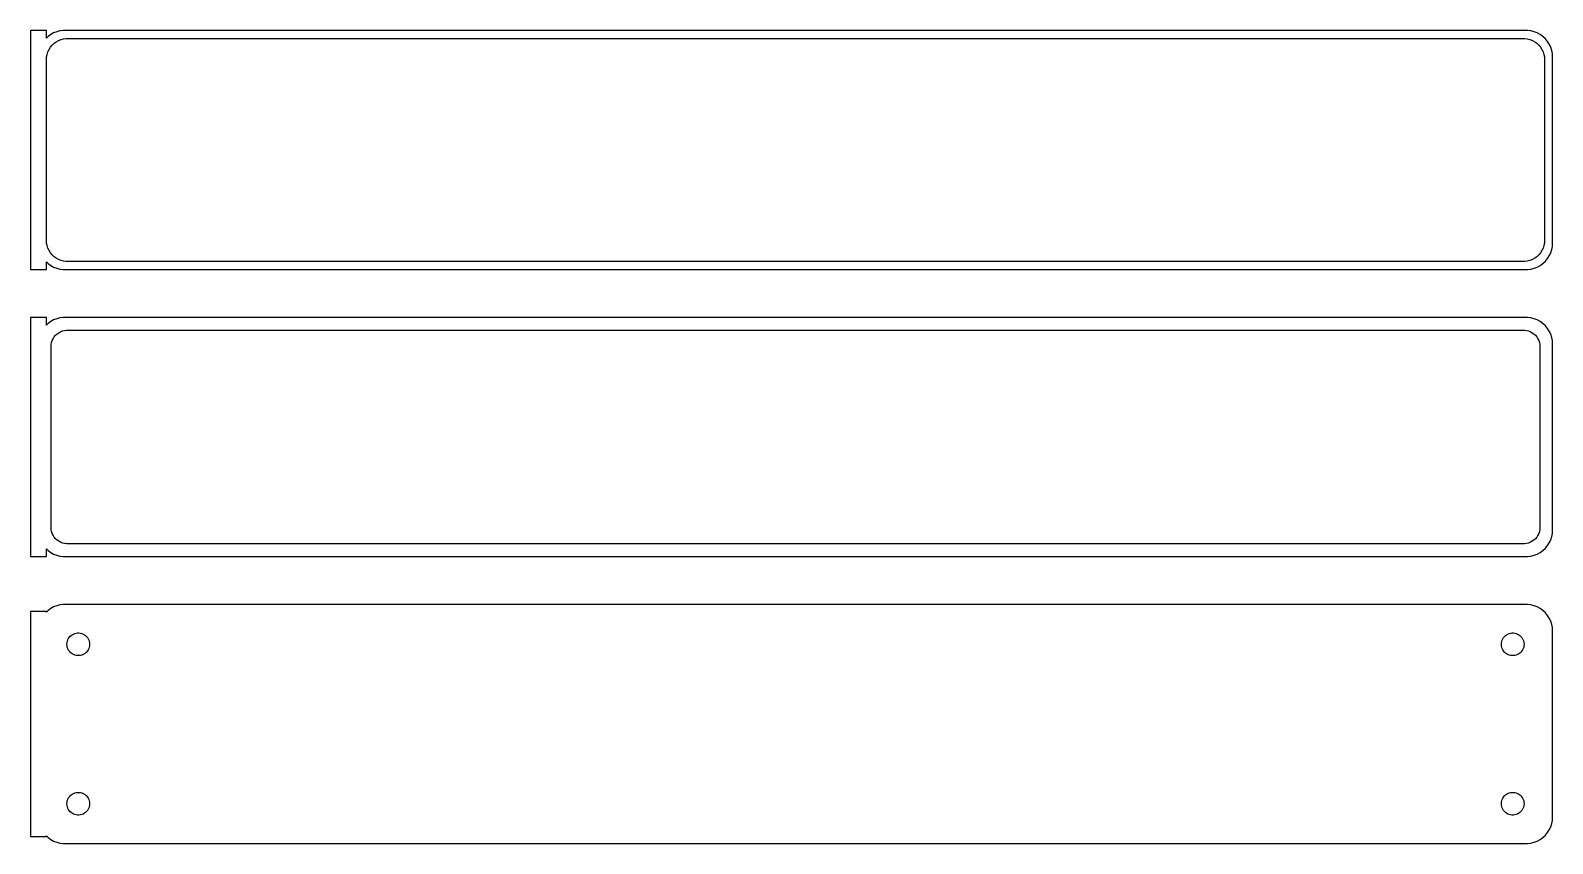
# Model space of a CAD drawing. Header units: metres. Extents: x -144 to 142, y 140 to 292.
import ezdxf

# ---------------------------------------------------------------- set-up
doc = ezdxf.new("R2010")
doc.units = ezdxf.units.M

msp = doc.modelspace()

# ---------------------------------------------------------------- linework, layer by layer
for p, q in [((-141, 292.49), (-144, 292.49)), ((-144, 292.49), (-144, 247.51)), ((-141, 291.059), (-141, 292.49)), ((-139.045, 292.255), (-139.629, 292.024)), ((-138.437, 292.411), (-139.045, 292.255)), ((-137.814, 292.49), (-138.437, 292.411)), ((137.814, 292.49), (-137.814, 292.49)), ((138.437, 292.411), (137.814, 292.49)), ((139.045, 292.255), (138.437, 292.411)), ((139.629, 292.024), (139.045, 292.255)), ((-140.687, 291.353), (-141, 291.059)), ((-140.179, 291.722), (-140.687, 291.353)), ((-140.236, 289.351), (-139.916, 289.738)), ((-139.629, 292.024), (-140.179, 291.722)), ((-139.916, 289.738), (-139.55, 290.082)), ((-139.55, 290.082), (-139.143, 290.377)), ((-139.143, 290.377), (-138.703, 290.619)), ((-138.703, 290.619), (-138.236, 290.804)), ((-138.236, 290.804), (-137.75, 290.929)), ((-137.75, 290.929), (-137.251, 290.992)), ((-137.251, 290.992), (137.251, 290.992)), ((137.251, 290.992), (137.75, 290.929)), ((137.75, 290.929), (138.236, 290.804)), ((138.236, 290.804), (138.703, 290.619)), ((138.703, 290.619), (139.143, 290.377)), ((139.143, 290.377), (139.55, 290.082)), ((139.55, 290.082), (139.916, 289.738)), ((140.179, 291.722), (139.629, 292.024)), ((139.916, 289.738), (140.236, 289.351)), ((140.687, 291.353), (140.179, 291.722)), ((141.145, 290.923), (140.687, 291.353)), ((141.545, 290.439), (141.145, 290.923)), ((141.882, 289.909), (141.545, 290.439)), ((142.149, 289.341), (141.882, 289.909)), ((-141, 287), (-140.968, 287.501)), ((-141, 253), (-141, 287)), ((-140.968, 287.501), (-140.874, 287.995)), ((-140.874, 287.995), (-140.719, 288.472)), ((-140.719, 288.472), (-140.505, 288.927)), ((-140.505, 288.927), (-140.236, 289.351)), ((140.236, 289.351), (140.505, 288.927)), ((140.505, 288.927), (140.719, 288.472)), ((140.719, 288.472), (140.874, 287.995)), ((140.874, 287.995), (140.968, 287.501)), ((140.968, 287.501), (141, 287)), ((141, 287), (141, 253)), ((142.343, 288.743), (142.149, 289.341)), ((142.461, 288.127), (142.343, 288.743)), ((142.5, 287.5), (142.461, 288.127)), ((142.5, 252.5), (142.5, 287.5)), ((-140.968, 252.499), (-141, 253)), ((-140.874, 252.005), (-140.968, 252.499)), ((140.968, 252.499), (140.874, 252.005)), ((141, 253), (140.968, 252.499)), ((142.461, 251.873), (142.5, 252.5)), ((-140.719, 251.528), (-140.874, 252.005)), ((-140.505, 251.073), (-140.719, 251.528)), ((-140.236, 250.649), (-140.505, 251.073)), ((-139.916, 250.262), (-140.236, 250.649)), ((-139.55, 249.918), (-139.916, 250.262)), ((-139.143, 249.623), (-139.55, 249.918)), ((-138.703, 249.381), (-139.143, 249.623)), ((-138.236, 249.196), (-138.703, 249.381)), ((138.703, 249.381), (138.236, 249.196)), ((139.143, 249.623), (138.703, 249.381)), ((139.55, 249.918), (139.143, 249.623)), ((139.916, 250.262), (139.55, 249.918)), ((140.236, 250.649), (139.916, 250.262)), ((140.505, 251.073), (140.236, 250.649)), ((140.719, 251.528), (140.505, 251.073)), ((140.874, 252.005), (140.719, 251.528)), ((141.145, 249.077), (141.545, 249.561)), ((141.545, 249.561), (141.882, 250.091)), ((141.882, 250.091), (142.149, 250.659)), ((142.149, 250.659), (142.343, 251.257)), ((142.343, 251.257), (142.461, 251.873)), ((-144, 247.51), (-141, 247.51)), ((-141, 248.941), (-140.687, 248.647)), ((-141, 247.51), (-141, 248.941)), ((-140.687, 248.647), (-140.179, 248.278)), ((-140.179, 248.278), (-139.629, 247.976)), ((-139.629, 247.976), (-139.045, 247.745)), ((-139.045, 247.745), (-138.437, 247.589)), ((-138.437, 247.589), (-137.814, 247.51)), ((-137.75, 249.071), (-138.236, 249.196)), ((-137.814, 247.51), (137.814, 247.51)), ((-137.251, 249.008), (-137.75, 249.071)), ((137.251, 249.008), (-137.251, 249.008)), ((137.75, 249.071), (137.251, 249.008)), ((138.236, 249.196), (137.75, 249.071)), ((137.814, 247.51), (138.437, 247.589)), ((138.437, 247.589), (139.045, 247.745)), ((139.045, 247.745), (139.629, 247.976)), ((139.629, 247.976), (140.179, 248.278)), ((140.179, 248.278), (140.687, 248.647)), ((140.687, 248.647), (141.145, 249.077)), ((-141, 238.479), (-144, 238.479)), ((-144, 238.479), (-144, 193.521)), ((-141, 237.059), (-141, 238.479)), ((-139.629, 238.024), (-140.179, 237.722)), ((-139.045, 238.255), (-139.629, 238.024)), ((-138.437, 238.411), (-139.045, 238.255)), ((-137.814, 238.49), (-138.437, 238.411)), ((137.814, 238.49), (-137.814, 238.49)), ((138.437, 238.411), (137.814, 238.49)), ((139.045, 238.255), (138.437, 238.411)), ((139.629, 238.024), (139.045, 238.255)), ((140.179, 237.722), (139.629, 238.024)), ((-140.687, 237.353), (-141, 237.059)), ((-140.179, 237.722), (-140.687, 237.353)), ((-139.518, 234.83), (-139.269, 235.131)), ((-139.269, 235.131), (-138.984, 235.399)), ((-138.984, 235.399), (-138.668, 235.628)), ((-138.668, 235.628), (-138.325, 235.817)), ((-138.325, 235.817), (-137.962, 235.961)), ((-137.962, 235.961), (-137.583, 236.058)), ((-137.583, 236.058), (-137.195, 236.107)), ((-137.195, 236.107), (137.195, 236.107)), ((137.195, 236.107), (137.583, 236.058)), ((137.583, 236.058), (137.962, 235.961)), ((137.962, 235.961), (138.325, 235.817)), ((138.325, 235.817), (138.668, 235.628)), ((138.668, 235.628), (138.984, 235.399)), ((138.984, 235.399), (139.269, 235.131)), ((139.269, 235.131), (139.518, 234.83)), ((140.687, 237.353), (140.179, 237.722)), ((141.145, 236.923), (140.687, 237.353)), ((141.545, 236.439), (141.145, 236.923)), ((141.882, 235.909), (141.545, 236.439)), ((142.149, 235.341), (141.882, 235.909)), ((142.343, 234.743), (142.149, 235.341)), ((-140.113, 233), (-140.088, 233.39)), ((-140.113, 199), (-140.113, 233)), ((-140.088, 233.39), (-140.015, 233.774)), ((-140.015, 233.774), (-139.894, 234.146)), ((-139.894, 234.146), (-139.728, 234.5)), ((-139.728, 234.5), (-139.518, 234.83)), ((139.518, 234.83), (139.728, 234.5)), ((139.728, 234.5), (139.894, 234.146)), ((139.894, 234.146), (140.015, 233.774)), ((140.015, 233.774), (140.088, 233.39)), ((140.088, 233.39), (140.113, 233)), ((140.113, 233), (140.113, 199)), ((142.461, 234.127), (142.343, 234.743)), ((142.5, 233.5), (142.461, 234.127)), ((142.5, 198.5), (142.5, 233.5)), ((-140.088, 198.61), (-140.113, 199)), ((-140.015, 198.226), (-140.088, 198.61)), ((-139.894, 197.854), (-140.015, 198.226)), ((-139.728, 197.5), (-139.894, 197.854)), ((139.894, 197.854), (139.728, 197.5)), ((140.015, 198.226), (139.894, 197.854)), ((140.088, 198.61), (140.015, 198.226)), ((140.113, 199), (140.088, 198.61)), ((142.343, 197.257), (142.461, 197.873)), ((142.461, 197.873), (142.5, 198.5)), ((-141, 193.521), (-141, 194.941)), ((-141, 194.941), (-140.687, 194.647)), ((-139.518, 197.17), (-139.728, 197.5)), ((-139.269, 196.869), (-139.518, 197.17)), ((-138.984, 196.601), (-139.269, 196.869)), ((-138.668, 196.372), (-138.984, 196.601)), ((-138.325, 196.183), (-138.668, 196.372)), ((-137.962, 196.039), (-138.325, 196.183)), ((-137.583, 195.942), (-137.962, 196.039)), ((-137.195, 195.893), (-137.583, 195.942)), ((137.195, 195.893), (-137.195, 195.893)), ((137.583, 195.942), (137.195, 195.893)), ((137.962, 196.039), (137.583, 195.942)), ((138.325, 196.183), (137.962, 196.039)), ((138.668, 196.372), (138.325, 196.183)), ((138.984, 196.601), (138.668, 196.372)), ((139.269, 196.869), (138.984, 196.601)), ((139.518, 197.17), (139.269, 196.869)), ((139.728, 197.5), (139.518, 197.17)), ((140.687, 194.647), (141.145, 195.077)), ((141.145, 195.077), (141.545, 195.561)), ((141.545, 195.561), (141.882, 196.091)), ((141.882, 196.091), (142.149, 196.659)), ((142.149, 196.659), (142.343, 197.257)), ((-144, 193.521), (-141, 193.521)), ((-140.687, 194.647), (-140.179, 194.278)), ((-140.179, 194.278), (-139.629, 193.976)), ((-139.629, 193.976), (-139.045, 193.745)), ((-139.045, 193.745), (-138.437, 193.589)), ((-138.437, 193.589), (-137.814, 193.51)), ((-137.814, 193.51), (137.814, 193.51)), ((137.814, 193.51), (138.437, 193.589)), ((138.437, 193.589), (139.045, 193.745)), ((139.045, 193.745), (139.629, 193.976)), ((139.629, 193.976), (140.179, 194.278)), ((140.179, 194.278), (140.687, 194.647)), ((-140.179, 183.722), (-140.687, 183.353)), ((-139.629, 184.024), (-140.179, 183.722)), ((-139.045, 184.255), (-139.629, 184.024)), ((-138.437, 184.411), (-139.045, 184.255)), ((-137.814, 184.49), (-138.437, 184.411)), ((137.814, 184.49), (-137.814, 184.49)), ((138.437, 184.411), (137.814, 184.49)), ((139.045, 184.255), (138.437, 184.411)), ((139.629, 184.024), (139.045, 184.255)), ((140.179, 183.722), (139.629, 184.024)), ((140.687, 183.353), (140.179, 183.722)), ((-141, 183.153), (-144, 183.153)), ((-144, 183.153), (-144, 140.847)), ((-140.687, 183.353), (-141, 183.059)), ((-141, 183.059), (-141, 183.153)), ((141.145, 182.923), (140.687, 183.353)), ((141.545, 182.439), (141.145, 182.923)), ((141.882, 181.909), (141.545, 182.439)), ((142.149, 181.341), (141.882, 181.909)), ((142.343, 180.743), (142.149, 181.341)), ((142.461, 180.127), (142.343, 180.743)), ((-137.068, 177.531), (-136.985, 177.786)), ((-136.985, 177.786), (-136.871, 178.029)), ((-136.871, 178.029), (-136.727, 178.255)), ((-136.727, 178.255), (-136.557, 178.462)), ((-136.557, 178.462), (-136.361, 178.645)), ((-136.361, 178.645), (-136.144, 178.803)), ((-136.144, 178.803), (-135.909, 178.932)), ((-135.909, 178.932), (-135.66, 179.031)), ((-135.66, 179.031), (-135.4, 179.097)), ((-135.4, 179.097), (-135.134, 179.131)), ((-135.134, 179.131), (-134.866, 179.131)), ((-134.866, 179.131), (-134.6, 179.097)), ((-134.6, 179.097), (-134.34, 179.031)), ((-134.34, 179.031), (-134.091, 178.932)), ((-134.091, 178.932), (-133.856, 178.803)), ((-133.856, 178.803), (-133.639, 178.645)), ((-133.639, 178.645), (-133.443, 178.462)), ((-133.443, 178.462), (-133.273, 178.255)), ((-133.273, 178.255), (-133.129, 178.029)), ((-133.129, 178.029), (-133.015, 177.786)), ((-133.015, 177.786), (-132.932, 177.531)), ((132.932, 177.531), (133.015, 177.786)), ((133.015, 177.786), (133.129, 178.029)), ((133.129, 178.029), (133.273, 178.255)), ((133.273, 178.255), (133.443, 178.462)), ((133.443, 178.462), (133.639, 178.645)), ((133.639, 178.645), (133.856, 178.803)), ((133.856, 178.803), (134.091, 178.932)), ((134.091, 178.932), (134.34, 179.031)), ((134.34, 179.031), (134.6, 179.097)), ((134.6, 179.097), (134.866, 179.131)), ((134.866, 179.131), (135.134, 179.131)), ((135.134, 179.131), (135.4, 179.097)), ((135.4, 179.097), (135.66, 179.031)), ((135.66, 179.031), (135.909, 178.932)), ((135.909, 178.932), (136.144, 178.803)), ((136.144, 178.803), (136.361, 178.645)), ((136.361, 178.645), (136.557, 178.462)), ((136.557, 178.462), (136.727, 178.255)), ((136.727, 178.255), (136.871, 178.029)), ((136.871, 178.029), (136.985, 177.786)), ((136.985, 177.786), (137.068, 177.531)), ((142.5, 179.5), (142.461, 180.127)), ((142.5, 144.5), (142.5, 179.5)), ((-137.135, 177), (-137.118, 177.268)), ((-137.118, 176.732), (-137.135, 177)), ((-137.118, 177.268), (-137.068, 177.531)), ((-137.068, 176.469), (-137.118, 176.732)), ((-136.985, 176.214), (-137.068, 176.469)), ((-136.871, 175.971), (-136.985, 176.214)), ((-136.727, 175.745), (-136.871, 175.971)), ((-136.557, 175.538), (-136.727, 175.745)), ((-136.361, 175.355), (-136.557, 175.538)), ((-136.144, 175.197), (-136.361, 175.355)), ((-135.909, 175.068), (-136.144, 175.197)), ((-135.66, 174.969), (-135.909, 175.068)), ((-135.4, 174.903), (-135.66, 174.969)), ((-135.134, 174.869), (-135.4, 174.903)), ((-134.866, 174.869), (-135.134, 174.869)), ((-134.6, 174.903), (-134.866, 174.869)), ((-134.34, 174.969), (-134.6, 174.903)), ((-134.091, 175.068), (-134.34, 174.969)), ((-133.856, 175.197), (-134.091, 175.068)), ((-133.639, 175.355), (-133.856, 175.197)), ((-133.443, 175.538), (-133.639, 175.355)), ((-133.273, 175.745), (-133.443, 175.538)), ((-133.129, 175.971), (-133.273, 175.745)), ((-133.015, 176.214), (-133.129, 175.971)), ((-132.932, 176.469), (-133.015, 176.214)), ((-132.932, 177.531), (-132.882, 177.268)), ((-132.882, 176.732), (-132.932, 176.469)), ((-132.882, 177.268), (-132.865, 177)), ((-132.865, 177), (-132.882, 176.732)), ((132.865, 177), (132.882, 177.268)), ((132.882, 176.732), (132.865, 177)), ((132.882, 177.268), (132.932, 177.531)), ((132.932, 176.469), (132.882, 176.732)), ((133.015, 176.214), (132.932, 176.469)), ((133.129, 175.971), (133.015, 176.214)), ((133.273, 175.745), (133.129, 175.971)), ((133.443, 175.538), (133.273, 175.745)), ((133.639, 175.355), (133.443, 175.538)), ((133.856, 175.197), (133.639, 175.355)), ((134.091, 175.068), (133.856, 175.197)), ((134.34, 174.969), (134.091, 175.068)), ((134.6, 174.903), (134.34, 174.969)), ((134.866, 174.869), (134.6, 174.903)), ((135.134, 174.869), (134.866, 174.869)), ((135.4, 174.903), (135.134, 174.869)), ((135.66, 174.969), (135.4, 174.903)), ((135.909, 175.068), (135.66, 174.969)), ((136.144, 175.197), (135.909, 175.068)), ((136.361, 175.355), (136.144, 175.197)), ((136.557, 175.538), (136.361, 175.355)), ((136.727, 175.745), (136.557, 175.538)), ((136.871, 175.971), (136.727, 175.745)), ((136.985, 176.214), (136.871, 175.971)), ((137.068, 176.469), (136.985, 176.214)), ((137.068, 177.531), (137.118, 177.268)), ((137.118, 176.732), (137.068, 176.469)), ((137.118, 177.268), (137.135, 177)), ((137.135, 177), (137.118, 176.732)), ((-135.909, 148.932), (-135.66, 149.031)), ((-135.66, 149.031), (-135.4, 149.097)), ((-135.4, 149.097), (-135.134, 149.131)), ((-135.134, 149.131), (-134.866, 149.131)), ((-134.866, 149.131), (-134.6, 149.097)), ((-134.6, 149.097), (-134.34, 149.031)), ((-134.34, 149.031), (-134.091, 148.932)), ((134.091, 148.932), (134.34, 149.031)), ((134.34, 149.031), (134.6, 149.097)), ((134.6, 149.097), (134.866, 149.131)), ((134.866, 149.131), (135.134, 149.131)), ((135.134, 149.131), (135.4, 149.097)), ((135.4, 149.097), (135.66, 149.031)), ((135.66, 149.031), (135.909, 148.932)), ((-137.135, 147), (-137.118, 147.268)), ((-137.118, 146.732), (-137.135, 147)), ((-137.118, 147.268), (-137.068, 147.531)), ((-137.068, 146.469), (-137.118, 146.732)), ((-137.068, 147.531), (-136.985, 147.786)), ((-136.985, 146.214), (-137.068, 146.469)), ((-136.985, 147.786), (-136.871, 148.029)), ((-136.871, 145.971), (-136.985, 146.214)), ((-136.871, 148.029), (-136.727, 148.255)), ((-136.727, 148.255), (-136.557, 148.462)), ((-136.557, 148.462), (-136.361, 148.645)), ((-136.361, 148.645), (-136.144, 148.803)), ((-136.144, 148.803), (-135.909, 148.932)), ((-134.091, 148.932), (-133.856, 148.803)), ((-133.856, 148.803), (-133.639, 148.645)), ((-133.639, 148.645), (-133.443, 148.462)), ((-133.443, 148.462), (-133.273, 148.255)), ((-133.273, 148.255), (-133.129, 148.029)), ((-133.129, 148.029), (-133.015, 147.786)), ((-133.015, 146.214), (-133.129, 145.971)), ((-133.015, 147.786), (-132.932, 147.531)), ((-132.932, 146.469), (-133.015, 146.214)), ((-132.932, 147.531), (-132.882, 147.268)), ((-132.882, 146.732), (-132.932, 146.469)), ((-132.882, 147.268), (-132.865, 147)), ((-132.865, 147), (-132.882, 146.732)), ((132.865, 147), (132.882, 147.268)), ((132.882, 146.732), (132.865, 147)), ((132.882, 147.268), (132.932, 147.531)), ((132.932, 146.469), (132.882, 146.732)), ((132.932, 147.531), (133.015, 147.786)), ((133.015, 146.214), (132.932, 146.469)), ((133.015, 147.786), (133.129, 148.029)), ((133.129, 145.971), (133.015, 146.214)), ((133.129, 148.029), (133.273, 148.255)), ((133.273, 148.255), (133.443, 148.462)), ((133.443, 148.462), (133.639, 148.645)), ((133.639, 148.645), (133.856, 148.803)), ((133.856, 148.803), (134.091, 148.932)), ((135.909, 148.932), (136.144, 148.803)), ((136.144, 148.803), (136.361, 148.645)), ((136.361, 148.645), (136.557, 148.462)), ((136.557, 148.462), (136.727, 148.255)), ((136.727, 148.255), (136.871, 148.029)), ((136.871, 148.029), (136.985, 147.786)), ((136.985, 146.214), (136.871, 145.971)), ((136.985, 147.786), (137.068, 147.531)), ((137.068, 146.469), (136.985, 146.214)), ((137.068, 147.531), (137.118, 147.268)), ((137.118, 146.732), (137.068, 146.469)), ((137.118, 147.268), (137.135, 147)), ((137.135, 147), (137.118, 146.732)), ((-136.727, 145.745), (-136.871, 145.971)), ((-136.557, 145.538), (-136.727, 145.745)), ((-136.361, 145.355), (-136.557, 145.538)), ((-136.144, 145.197), (-136.361, 145.355)), ((-135.909, 145.068), (-136.144, 145.197)), ((-135.66, 144.969), (-135.909, 145.068)), ((-135.4, 144.903), (-135.66, 144.969)), ((-135.134, 144.869), (-135.4, 144.903)), ((-134.866, 144.869), (-135.134, 144.869)), ((-134.6, 144.903), (-134.866, 144.869)), ((-134.34, 144.969), (-134.6, 144.903)), ((-134.091, 145.068), (-134.34, 144.969)), ((-133.856, 145.197), (-134.091, 145.068)), ((-133.639, 145.355), (-133.856, 145.197)), ((-133.443, 145.538), (-133.639, 145.355)), ((-133.273, 145.745), (-133.443, 145.538)), ((-133.129, 145.971), (-133.273, 145.745)), ((133.273, 145.745), (133.129, 145.971)), ((133.443, 145.538), (133.273, 145.745)), ((133.639, 145.355), (133.443, 145.538)), ((133.856, 145.197), (133.639, 145.355)), ((134.091, 145.068), (133.856, 145.197)), ((134.34, 144.969), (134.091, 145.068)), ((134.6, 144.903), (134.34, 144.969)), ((134.866, 144.869), (134.6, 144.903)), ((135.134, 144.869), (134.866, 144.869)), ((135.4, 144.903), (135.134, 144.869)), ((135.66, 144.969), (135.4, 144.903)), ((135.909, 145.068), (135.66, 144.969)), ((136.144, 145.197), (135.909, 145.068)), ((136.361, 145.355), (136.144, 145.197)), ((136.557, 145.538), (136.361, 145.355)), ((136.727, 145.745), (136.557, 145.538)), ((136.871, 145.971), (136.727, 145.745)), ((142.149, 142.659), (142.343, 143.257)), ((142.343, 143.257), (142.461, 143.873)), ((142.461, 143.873), (142.5, 144.5)), ((-144, 140.847), (-141, 140.847)), ((-141, 140.847), (-141, 140.941)), ((-141, 140.941), (-140.687, 140.647)), ((-140.687, 140.647), (-140.179, 140.278)), ((140.179, 140.278), (140.687, 140.647)), ((140.687, 140.647), (141.145, 141.077)), ((141.145, 141.077), (141.545, 141.561)), ((141.545, 141.561), (141.882, 142.091)), ((141.882, 142.091), (142.149, 142.659)), ((-140.179, 140.278), (-139.629, 139.976)), ((-139.629, 139.976), (-139.045, 139.745)), ((-139.045, 139.745), (-138.437, 139.589)), ((-138.437, 139.589), (-137.814, 139.51)), ((-137.814, 139.51), (137.814, 139.51)), ((137.814, 139.51), (138.437, 139.589)), ((138.437, 139.589), (139.045, 139.745)), ((139.045, 139.745), (139.629, 139.976)), ((139.629, 139.976), (140.179, 140.278))]:
    msp.add_line(p, q)

doc.saveas('drawing.dxf')
